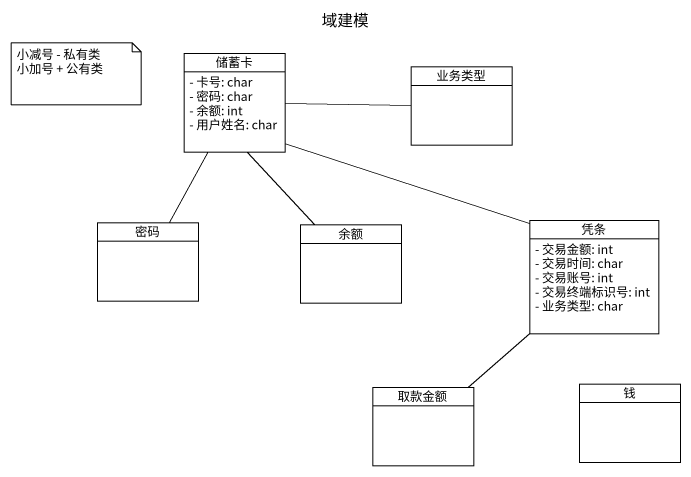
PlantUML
@startuml
title 域建模
hide circle
hide empty members
skinparam classAttributeIconSize 0
class 储蓄卡 {
  - 卡号: char
  - 密码: char
  - 余额: int
  - 用户姓名: char
}
class 业务类型
class 密码
class 余额
class 凭条 {
  - 交易金额: int
  - 交易时间: char
  - 交易账号: int
  - 交易终端标识号: int
  - 业务类型: char
}
class 取款金额
class 钱
储蓄卡 -right- 业务类型
储蓄卡 -- 余额
储蓄卡 -right- 凭条
密码 -up- 储蓄卡
凭条 -- 取款金额
note as N1
  小减号 - 私有类
  小加号 + 公有类
end note
@enduml
